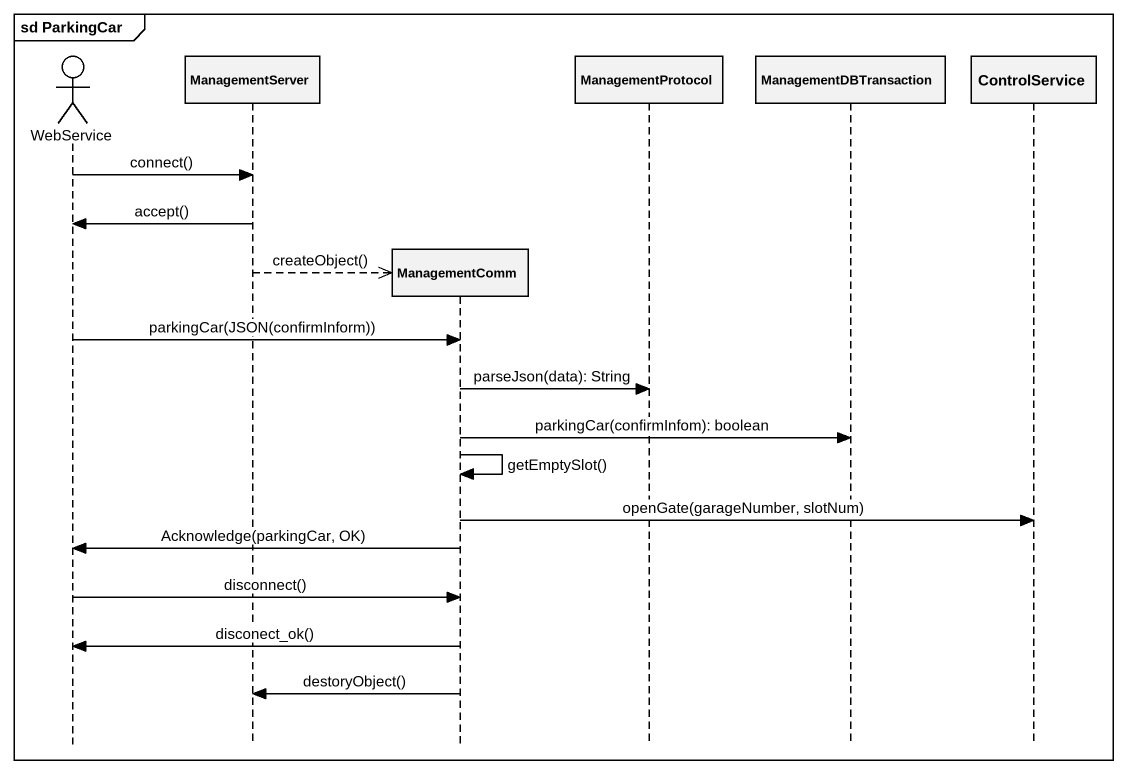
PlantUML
@startuml
mainframe sd ParkingCar
hide footbox
actor WebService
participant ManagementServer
participant ManagementComm
participant ManagementProtocol
participant ManagementDBTransaction
participant ControlService

WebService -> ManagementServer : connect()
ManagementServer -> WebService : accept()
ManagementServer -->> ManagementComm ** : createObject()
WebService -> ManagementComm : parkingCar(JSON(confirmInform))
ManagementComm -> ManagementProtocol : parseJson(data): String
ManagementComm -> ManagementDBTransaction : parkingCar(confirmInfom): boolean
ManagementComm -> ManagementComm : getEmptySlot()
ManagementComm -> ControlService : openGate(garageNumber, slotNum)
ManagementComm -> WebService : Acknowledge(parkingCar, OK)
WebService -> ManagementComm : disconnect()
ManagementComm -> WebService : disconect_ok()
ManagementComm -> ManagementServer : destoryObject()
@enduml
